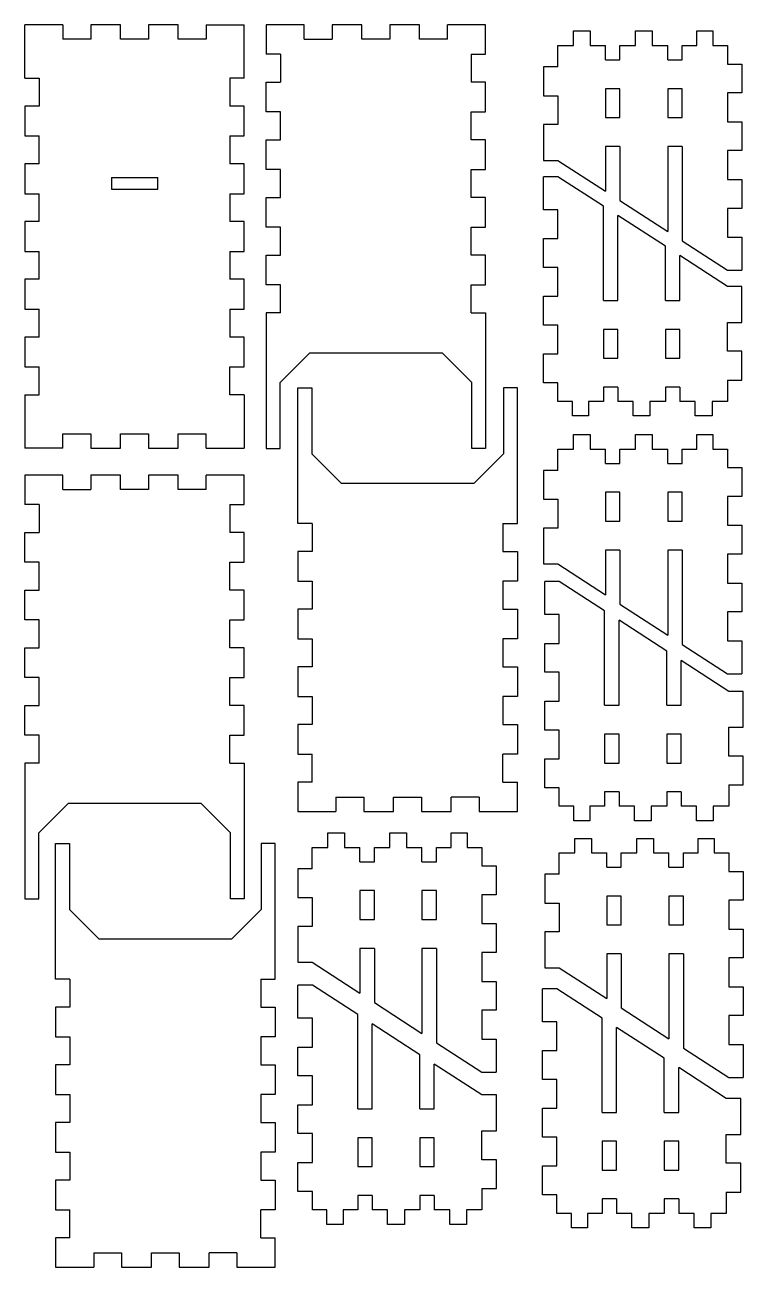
# Model space of a CAD drawing. Header units: millimetres. Extents: x -201 to 2280, y -214 to 290.
# Drawn here: x -119.13 to -112.9, y 265.59 to 276.36 of the extents above; entities that cross this region are included whole.
import ezdxf

# ---------------------------------------------------------------- set-up
doc = ezdxf.new("R2010")
doc.units = ezdxf.units.MM

msp = doc.modelspace()

# ---------------------------------------------------------------- linework, layer by layer
for p, q in [((-119.133, 275.894), (-119.133, 276.357)), ((-118.803, 276.357), (-119.133, 276.357)), ((-118.803, 276.357), (-118.803, 276.232)), ((-118.303, 276.357), (-118.561, 276.357)), ((-118.561, 276.357), (-118.561, 276.232)), ((-118.303, 276.232), (-118.303, 276.357)), ((-117.803, 276.357), (-118.061, 276.357)), ((-118.061, 276.357), (-118.061, 276.232)), ((-117.803, 276.232), (-117.803, 276.357)), ((-117.561, 276.357), (-117.561, 276.232)), ((-117.561, 276.357), (-117.23, 276.357)), ((-117.23, 275.894), (-117.23, 276.357)), ((-116.71, 276.357), (-117.04, 276.357)), ((-117.04, 276.357), (-117.04, 276.103)), ((-116.71, 276.232), (-116.71, 276.357)), ((-116.21, 276.357), (-116.468, 276.357)), ((-116.468, 276.357), (-116.468, 276.232)), ((-116.21, 276.232), (-116.21, 276.357)), ((-115.71, 276.357), (-115.968, 276.357)), ((-115.968, 276.357), (-115.968, 276.232)), ((-115.71, 276.232), (-115.71, 276.357)), ((-115.468, 276.232), (-115.468, 276.357)), ((-115.137, 276.357), (-115.468, 276.357)), ((-115.137, 276.103), (-115.137, 276.357)), ((-114.376, 276.179), (-114.376, 276.304)), ((-114.376, 276.304), (-114.23, 276.304)), ((-114.23, 276.304), (-114.23, 276.179)), ((-113.838, 276.179), (-113.838, 276.304)), ((-113.838, 276.304), (-113.692, 276.304)), ((-113.692, 276.304), (-113.692, 276.179)), ((-113.306, 276.179), (-113.306, 276.304)), ((-113.306, 276.304), (-113.167, 276.304)), ((-113.167, 276.304), (-113.167, 276.179)), ((-118.561, 276.232), (-118.803, 276.232)), ((-118.061, 276.232), (-118.303, 276.232)), ((-117.561, 276.232), (-117.803, 276.232)), ((-116.71, 276.232), (-116.468, 276.232)), ((-115.968, 276.232), (-116.21, 276.232)), ((-115.468, 276.232), (-115.71, 276.232)), ((-114.51, 275.993), (-114.51, 276.179)), ((-114.51, 276.179), (-114.376, 276.179)), ((-114.23, 276.179), (-114.097, 276.179)), ((-114.097, 276.054), (-114.097, 276.179)), ((-113.972, 276.054), (-113.972, 276.179)), ((-113.972, 276.179), (-113.838, 276.179)), ((-113.692, 276.179), (-113.558, 276.179)), ((-113.558, 276.054), (-113.558, 276.179)), ((-113.433, 276.054), (-113.433, 276.179)), ((-113.433, 276.179), (-113.306, 276.179)), ((-113.167, 276.179), (-113.04, 276.179)), ((-113.04, 276.179), (-113.04, 276.017)), ((-116.915, 276.103), (-117.04, 276.103)), ((-116.915, 276.103), (-116.915, 275.861)), ((-115.262, 276.103), (-115.262, 275.861)), ((-115.262, 276.103), (-115.137, 276.103)), ((-114.097, 276.054), (-113.972, 276.054)), ((-113.558, 276.054), (-113.433, 276.054)), ((-114.51, 275.993), (-114.635, 275.993)), ((-114.635, 275.993), (-114.635, 275.743)), ((-113.04, 276.017), (-112.915, 276.017)), ((-112.915, 276.017), (-112.915, 275.767)), ((-119.133, 275.894), (-119.008, 275.894)), ((-119.008, 275.894), (-119.008, 275.652)), ((-117.355, 275.894), (-117.355, 275.652)), ((-117.23, 275.894), (-117.355, 275.894)), ((-117.04, 275.603), (-117.04, 275.861)), ((-117.04, 275.861), (-116.915, 275.861)), ((-115.137, 275.861), (-115.262, 275.861)), ((-115.137, 275.603), (-115.137, 275.861)), ((-114.635, 275.743), (-114.51, 275.743)), ((-114.51, 275.743), (-114.51, 275.493)), ((-113.972, 275.804), (-114.097, 275.804)), ((-114.097, 275.804), (-114.097, 275.554)), ((-113.972, 275.554), (-113.972, 275.804)), ((-113.433, 275.804), (-113.558, 275.804)), ((-113.558, 275.804), (-113.558, 275.554)), ((-113.433, 275.554), (-113.433, 275.804)), ((-112.915, 275.767), (-113.04, 275.767)), ((-113.04, 275.767), (-113.04, 275.517)), ((-119.008, 275.652), (-119.133, 275.652)), ((-119.133, 275.652), (-119.133, 275.394)), ((-117.23, 275.652), (-117.355, 275.652)), ((-117.23, 275.394), (-117.23, 275.652)), ((-116.915, 275.603), (-117.04, 275.603)), ((-116.915, 275.361), (-116.915, 275.603)), ((-115.262, 275.361), (-115.262, 275.603)), ((-115.262, 275.603), (-115.137, 275.603)), ((-114.097, 275.554), (-113.972, 275.554)), ((-113.558, 275.554), (-113.433, 275.554)), ((-113.04, 275.517), (-112.915, 275.517)), ((-112.915, 275.517), (-112.915, 275.267)), ((-114.51, 275.493), (-114.635, 275.493)), ((-114.635, 275.493), (-114.635, 275.183)), ((-119.133, 275.394), (-119.008, 275.394)), ((-119.008, 275.152), (-119.008, 275.394)), ((-117.355, 275.394), (-117.23, 275.394)), ((-117.355, 275.394), (-117.355, 275.152)), ((-117.04, 275.103), (-117.04, 275.361)), ((-117.04, 275.361), (-116.915, 275.361)), ((-115.137, 275.361), (-115.262, 275.361)), ((-115.137, 275.103), (-115.137, 275.361)), ((-113.972, 275.304), (-114.097, 275.304)), ((-114.097, 275.304), (-114.097, 274.915)), ((-113.972, 275.304), (-113.972, 274.834)), ((-113.433, 275.304), (-113.558, 275.304)), ((-113.558, 275.304), (-113.558, 274.567)), ((-113.433, 275.304), (-113.433, 274.486)), ((-112.915, 275.267), (-113.04, 275.267)), ((-113.04, 275.267), (-113.04, 275.017)), ((-119.008, 275.152), (-119.133, 275.152)), ((-119.133, 275.152), (-119.133, 274.894)), ((-117.23, 275.152), (-117.355, 275.152)), ((-117.23, 274.894), (-117.23, 275.152)), ((-116.915, 275.103), (-117.04, 275.103)), ((-116.915, 274.861), (-116.915, 275.103)), ((-115.262, 274.861), (-115.262, 275.103)), ((-115.262, 275.103), (-115.137, 275.103)), ((-114.635, 275.183), (-114.51, 275.183)), ((-114.51, 275.183), (-114.097, 274.915)), ((-118.382, 275.034), (-118.382, 274.932)), ((-118.382, 275.034), (-117.981, 275.034)), ((-117.981, 274.932), (-117.981, 275.034)), ((-114.51, 275.041), (-114.635, 275.041)), ((-114.635, 274.755), (-114.635, 275.041)), ((-114.116, 274.786), (-114.51, 275.041)), ((-113.04, 275.017), (-112.915, 275.017)), ((-112.915, 275.017), (-112.915, 274.767)), ((-119.133, 274.894), (-119.008, 274.894)), ((-119.008, 274.652), (-119.008, 274.894)), ((-118.382, 274.932), (-117.981, 274.932)), ((-118.382, 274.932), (-118.382, 274.932)), ((-118.382, 274.932), (-118.382, 274.932)), ((-117.355, 274.894), (-117.23, 274.894)), ((-117.355, 274.894), (-117.355, 274.652)), ((-117.04, 274.603), (-117.04, 274.861)), ((-117.04, 274.861), (-116.915, 274.861)), ((-115.137, 274.861), (-115.262, 274.861)), ((-115.137, 274.603), (-115.137, 274.861)), ((-114.51, 274.755), (-114.635, 274.755)), ((-114.51, 274.505), (-114.51, 274.755)), ((-114.116, 273.968), (-114.116, 274.786)), ((-113.972, 274.834), (-113.558, 274.567)), ((-112.915, 274.767), (-113.04, 274.767)), ((-113.04, 274.767), (-113.04, 274.517)), ((-119.008, 274.652), (-119.133, 274.652)), ((-119.133, 274.652), (-119.133, 274.394)), ((-117.23, 274.652), (-117.355, 274.652)), ((-117.23, 274.394), (-117.23, 274.652)), ((-113.991, 273.968), (-113.991, 274.705)), ((-113.578, 274.438), (-113.991, 274.705)), ((-116.915, 274.603), (-117.04, 274.603)), ((-116.915, 274.361), (-116.915, 274.603)), ((-115.262, 274.361), (-115.262, 274.603)), ((-115.262, 274.603), (-115.137, 274.603)), ((-114.635, 274.255), (-114.635, 274.505)), ((-114.635, 274.505), (-114.51, 274.505)), ((-113.578, 273.968), (-113.578, 274.438)), ((-113.433, 274.486), (-113.04, 274.231)), ((-113.04, 274.517), (-112.915, 274.517)), ((-112.915, 274.517), (-112.915, 274.231)), ((-119.133, 274.394), (-119.008, 274.394)), ((-119.008, 274.152), (-119.008, 274.394)), ((-117.355, 274.394), (-117.23, 274.394)), ((-117.355, 274.394), (-117.355, 274.152)), ((-117.04, 274.103), (-117.04, 274.361)), ((-117.04, 274.361), (-116.915, 274.361)), ((-115.137, 274.361), (-115.262, 274.361)), ((-115.137, 274.103), (-115.137, 274.361)), ((-113.453, 273.968), (-113.453, 274.357)), ((-113.04, 274.089), (-113.453, 274.357)), ((-114.51, 274.255), (-114.635, 274.255)), ((-114.51, 274.005), (-114.51, 274.255)), ((-113.04, 274.231), (-112.915, 274.231)), ((-119.008, 274.152), (-119.133, 274.152)), ((-119.133, 274.152), (-119.133, 273.894)), ((-117.23, 274.152), (-117.355, 274.152)), ((-117.23, 273.894), (-117.23, 274.152)), ((-116.915, 274.103), (-117.04, 274.103)), ((-116.915, 273.861), (-116.915, 274.103)), ((-115.262, 273.861), (-115.262, 274.103)), ((-115.262, 274.103), (-115.137, 274.103)), ((-114.635, 273.755), (-114.635, 274.005)), ((-114.635, 274.005), (-114.51, 274.005)), ((-112.915, 274.089), (-113.04, 274.089)), ((-112.915, 273.779), (-112.915, 274.089)), ((-119.133, 273.894), (-119.008, 273.894)), ((-119.008, 273.652), (-119.008, 273.894)), ((-117.355, 273.894), (-117.23, 273.894)), ((-117.355, 273.894), (-117.355, 273.652)), ((-114.116, 273.968), (-113.991, 273.968)), ((-113.578, 273.968), (-113.453, 273.968)), ((-116.915, 273.861), (-117.04, 273.861)), ((-117.04, 273.861), (-117.04, 272.685)), ((-115.262, 273.861), (-115.137, 273.861)), ((-115.137, 273.861), (-115.137, 272.685)), ((-114.51, 273.755), (-114.635, 273.755)), ((-114.51, 273.505), (-114.51, 273.755)), ((-113.991, 273.718), (-114.116, 273.718)), ((-114.116, 273.718), (-114.116, 273.468)), ((-113.991, 273.468), (-113.991, 273.718)), ((-113.453, 273.718), (-113.578, 273.718)), ((-113.578, 273.718), (-113.578, 273.468)), ((-113.453, 273.468), (-113.453, 273.718)), ((-113.04, 273.529), (-113.04, 273.779)), ((-113.04, 273.779), (-112.915, 273.779)), ((-119.008, 273.652), (-119.133, 273.652)), ((-119.133, 273.652), (-119.133, 273.394)), ((-117.23, 273.652), (-117.355, 273.652)), ((-117.23, 273.394), (-117.23, 273.652)), ((-116.662, 273.516), (-116.919, 273.258)), ((-116.662, 273.516), (-115.515, 273.516)), ((-115.258, 273.258), (-115.515, 273.516)), ((-114.635, 273.255), (-114.635, 273.505)), ((-114.635, 273.505), (-114.51, 273.505)), ((-114.116, 273.468), (-113.991, 273.468)), ((-113.578, 273.468), (-113.453, 273.468)), ((-112.915, 273.529), (-113.04, 273.529)), ((-112.915, 273.279), (-112.915, 273.529)), ((-119.133, 273.394), (-119.008, 273.394)), ((-119.008, 273.152), (-119.008, 273.394)), ((-117.355, 273.394), (-117.23, 273.394)), ((-117.355, 273.152), (-117.355, 273.394)), ((-116.919, 272.685), (-116.919, 273.258)), ((-115.258, 272.685), (-115.258, 273.258)), ((-114.51, 273.255), (-114.635, 273.255)), ((-114.51, 273.093), (-114.51, 273.255)), ((-113.04, 273.279), (-112.915, 273.279)), ((-113.04, 273.279), (-113.04, 273.093)), ((-119.133, 273.152), (-119.008, 273.152)), ((-119.133, 273.152), (-119.133, 272.689)), ((-117.23, 273.152), (-117.355, 273.152)), ((-117.23, 273.152), (-117.23, 272.689)), ((-116.766, 272.036), (-116.766, 273.212)), ((-116.766, 273.212), (-116.645, 273.212)), ((-116.645, 273.212), (-116.645, 272.639)), ((-114.983, 273.212), (-114.983, 272.639)), ((-114.862, 273.212), (-114.983, 273.212)), ((-114.862, 272.036), (-114.862, 273.212)), ((-113.991, 273.218), (-114.116, 273.218)), ((-114.116, 273.218), (-114.116, 273.093)), ((-113.991, 273.218), (-113.991, 273.093)), ((-113.453, 273.218), (-113.578, 273.218)), ((-113.578, 273.218), (-113.578, 273.093)), ((-113.453, 273.218), (-113.453, 273.093)), ((-114.383, 273.093), (-114.51, 273.093)), ((-114.383, 272.968), (-114.383, 273.093)), ((-114.116, 273.093), (-114.244, 273.093)), ((-114.244, 273.093), (-114.244, 272.968)), ((-113.858, 273.093), (-113.991, 273.093)), ((-113.858, 272.968), (-113.858, 273.093)), ((-113.578, 273.093), (-113.712, 273.093)), ((-113.712, 273.093), (-113.712, 272.968)), ((-113.319, 273.093), (-113.453, 273.093)), ((-113.319, 272.968), (-113.319, 273.093)), ((-113.173, 273.093), (-113.173, 272.968)), ((-113.04, 273.093), (-113.173, 273.093)), ((-114.244, 272.968), (-114.383, 272.968)), ((-113.712, 272.968), (-113.858, 272.968)), ((-113.173, 272.968), (-113.319, 272.968)), ((-118.803, 272.689), (-118.803, 272.814)), ((-118.803, 272.814), (-118.561, 272.814)), ((-118.561, 272.814), (-118.561, 272.689)), ((-118.303, 272.689), (-118.303, 272.814)), ((-118.303, 272.814), (-118.061, 272.814)), ((-118.061, 272.814), (-118.061, 272.689)), ((-117.803, 272.689), (-117.803, 272.814)), ((-117.803, 272.814), (-117.561, 272.814)), ((-117.561, 272.689), (-117.561, 272.814)), ((-114.376, 272.681), (-114.376, 272.806)), ((-114.376, 272.806), (-114.23, 272.806)), ((-114.23, 272.806), (-114.23, 272.681)), ((-113.838, 272.681), (-113.838, 272.806)), ((-113.838, 272.806), (-113.692, 272.806)), ((-113.692, 272.806), (-113.692, 272.681)), ((-113.306, 272.681), (-113.306, 272.806)), ((-113.306, 272.806), (-113.167, 272.806)), ((-113.167, 272.806), (-113.167, 272.681)), ((-118.803, 272.689), (-119.133, 272.689)), ((-118.561, 272.689), (-118.303, 272.689)), ((-118.061, 272.689), (-117.803, 272.689)), ((-117.561, 272.689), (-117.23, 272.689)), ((-117.04, 272.685), (-116.919, 272.685)), ((-116.645, 272.639), (-116.387, 272.381)), ((-115.137, 272.685), (-115.258, 272.685)), ((-115.24, 272.381), (-114.983, 272.639)), ((-114.51, 272.496), (-114.51, 272.681)), ((-114.51, 272.681), (-114.376, 272.681)), ((-114.23, 272.681), (-114.097, 272.681)), ((-114.097, 272.556), (-114.097, 272.681)), ((-113.972, 272.556), (-113.972, 272.681)), ((-113.972, 272.681), (-113.838, 272.681)), ((-113.692, 272.681), (-113.558, 272.681)), ((-113.558, 272.556), (-113.558, 272.681)), ((-113.433, 272.556), (-113.433, 272.681)), ((-113.433, 272.681), (-113.306, 272.681)), ((-113.167, 272.681), (-113.04, 272.681)), ((-113.04, 272.681), (-113.04, 272.52)), ((-114.51, 272.496), (-114.635, 272.496)), ((-114.635, 272.496), (-114.635, 272.246)), ((-114.097, 272.556), (-113.972, 272.556)), ((-113.558, 272.556), (-113.433, 272.556)), ((-113.04, 272.52), (-112.915, 272.52)), ((-112.915, 272.52), (-112.915, 272.27)), ((-118.803, 272.454), (-119.133, 272.454)), ((-119.133, 272.454), (-119.133, 272.2)), ((-118.803, 272.329), (-118.803, 272.454)), ((-118.303, 272.454), (-118.561, 272.454)), ((-118.561, 272.454), (-118.561, 272.329)), ((-118.303, 272.329), (-118.303, 272.454)), ((-117.803, 272.454), (-118.061, 272.454)), ((-118.061, 272.454), (-118.061, 272.329)), ((-117.803, 272.329), (-117.803, 272.454)), ((-117.561, 272.329), (-117.561, 272.454)), ((-117.23, 272.454), (-117.561, 272.454)), ((-117.23, 272.2), (-117.23, 272.454)), ((-118.803, 272.329), (-118.561, 272.329)), ((-118.061, 272.329), (-118.303, 272.329)), ((-117.561, 272.329), (-117.803, 272.329)), ((-115.24, 272.381), (-116.387, 272.381)), ((-113.972, 272.306), (-114.097, 272.306)), ((-114.097, 272.306), (-114.097, 272.056)), ((-113.972, 272.056), (-113.972, 272.306)), ((-113.433, 272.306), (-113.558, 272.306)), ((-113.558, 272.306), (-113.558, 272.056)), ((-113.433, 272.056), (-113.433, 272.306)), ((-119.008, 272.2), (-119.133, 272.2)), ((-119.008, 272.2), (-119.008, 271.958)), ((-117.355, 272.2), (-117.355, 271.958)), ((-117.355, 272.2), (-117.23, 272.2)), ((-114.635, 272.246), (-114.51, 272.246)), ((-114.51, 272.246), (-114.51, 271.996)), ((-112.915, 272.27), (-113.04, 272.27)), ((-113.04, 272.27), (-113.04, 272.02)), ((-119.133, 271.7), (-119.133, 271.958)), ((-119.133, 271.958), (-119.008, 271.958)), ((-117.23, 271.958), (-117.355, 271.958)), ((-117.23, 271.7), (-117.23, 271.958)), ((-116.641, 272.036), (-116.766, 272.036)), ((-116.641, 272.036), (-116.641, 271.794)), ((-114.987, 272.036), (-114.987, 271.794)), ((-114.987, 272.036), (-114.862, 272.036)), ((-114.51, 271.996), (-114.635, 271.996)), ((-114.635, 271.996), (-114.635, 271.685)), ((-114.097, 272.056), (-113.972, 272.056)), ((-113.558, 272.056), (-113.433, 272.056)), ((-113.04, 272.02), (-112.915, 272.02)), ((-112.915, 272.02), (-112.915, 271.77)), ((-116.641, 271.794), (-116.766, 271.794)), ((-116.766, 271.794), (-116.766, 271.536)), ((-114.987, 271.794), (-114.862, 271.794)), ((-114.862, 271.794), (-114.862, 271.536)), ((-113.972, 271.806), (-114.097, 271.806)), ((-114.097, 271.806), (-114.097, 271.417)), ((-113.972, 271.806), (-113.972, 271.337)), ((-113.433, 271.806), (-113.558, 271.806)), ((-113.558, 271.806), (-113.558, 271.069)), ((-113.433, 271.806), (-113.433, 270.988)), ((-112.915, 271.77), (-113.04, 271.77)), ((-113.04, 271.77), (-113.04, 271.52)), ((-119.008, 271.7), (-119.133, 271.7)), ((-119.008, 271.458), (-119.008, 271.7)), ((-117.355, 271.458), (-117.355, 271.7)), ((-117.355, 271.7), (-117.23, 271.7)), ((-114.635, 271.685), (-114.51, 271.685)), ((-114.51, 271.685), (-114.097, 271.417)), ((-116.766, 271.536), (-116.641, 271.536)), ((-116.641, 271.536), (-116.641, 271.294)), ((-114.987, 271.536), (-114.987, 271.294)), ((-114.862, 271.536), (-114.987, 271.536)), ((-114.499, 271.532), (-114.624, 271.532)), ((-114.624, 271.246), (-114.624, 271.532)), ((-114.105, 271.278), (-114.499, 271.532)), ((-119.133, 271.2), (-119.133, 271.458)), ((-119.133, 271.458), (-119.008, 271.458)), ((-117.23, 271.458), (-117.355, 271.458)), ((-117.23, 271.2), (-117.23, 271.458)), ((-113.04, 271.52), (-112.915, 271.52)), ((-112.915, 271.52), (-112.915, 271.27)), ((-113.972, 271.337), (-113.558, 271.069)), ((-116.641, 271.294), (-116.766, 271.294)), ((-116.766, 271.294), (-116.766, 271.036)), ((-114.987, 271.294), (-114.862, 271.294)), ((-114.862, 271.294), (-114.862, 271.036)), ((-114.499, 271.246), (-114.624, 271.246)), ((-114.499, 270.996), (-114.499, 271.246)), ((-114.105, 270.46), (-114.105, 271.278)), ((-112.915, 271.27), (-113.04, 271.27)), ((-113.04, 271.27), (-113.04, 271.02)), ((-119.008, 271.2), (-119.133, 271.2)), ((-119.008, 270.958), (-119.008, 271.2)), ((-117.355, 270.958), (-117.355, 271.2)), ((-117.355, 271.2), (-117.23, 271.2)), ((-113.98, 270.46), (-113.98, 271.197)), ((-113.567, 270.929), (-113.98, 271.197)), ((-116.766, 271.036), (-116.641, 271.036)), ((-116.641, 271.036), (-116.641, 270.794)), ((-114.987, 271.036), (-114.987, 270.794)), ((-114.862, 271.036), (-114.987, 271.036)), ((-114.624, 270.746), (-114.624, 270.996)), ((-114.624, 270.996), (-114.499, 270.996)), ((-113.433, 270.988), (-113.04, 270.733)), ((-113.04, 271.02), (-112.915, 271.02)), ((-112.915, 271.02), (-112.915, 270.733)), ((-119.133, 270.7), (-119.133, 270.958)), ((-119.133, 270.958), (-119.008, 270.958)), ((-117.23, 270.958), (-117.355, 270.958)), ((-117.23, 270.7), (-117.23, 270.958)), ((-113.567, 270.46), (-113.567, 270.929)), ((-116.641, 270.794), (-116.766, 270.794)), ((-116.766, 270.794), (-116.766, 270.536)), ((-114.987, 270.794), (-114.862, 270.794)), ((-114.862, 270.794), (-114.862, 270.536)), ((-113.442, 270.46), (-113.442, 270.848)), ((-113.029, 270.581), (-113.442, 270.848)), ((-119.008, 270.7), (-119.133, 270.7)), ((-119.008, 270.458), (-119.008, 270.7)), ((-117.355, 270.458), (-117.355, 270.7)), ((-117.355, 270.7), (-117.23, 270.7)), ((-114.499, 270.746), (-114.624, 270.746)), ((-114.499, 270.496), (-114.499, 270.746)), ((-113.04, 270.733), (-112.915, 270.733)), ((-112.904, 270.581), (-113.029, 270.581)), ((-112.904, 270.27), (-112.904, 270.581)), ((-119.133, 270.2), (-119.133, 270.458)), ((-119.133, 270.458), (-119.008, 270.458)), ((-117.23, 270.458), (-117.355, 270.458)), ((-117.23, 270.2), (-117.23, 270.458)), ((-116.766, 270.536), (-116.641, 270.536)), ((-116.641, 270.536), (-116.641, 270.294)), ((-114.987, 270.536), (-114.987, 270.294)), ((-114.862, 270.536), (-114.987, 270.536)), ((-114.624, 270.246), (-114.624, 270.496)), ((-114.624, 270.496), (-114.499, 270.496)), ((-114.105, 270.46), (-113.98, 270.46)), ((-113.567, 270.46), (-113.442, 270.46)), ((-116.641, 270.294), (-116.766, 270.294)), ((-116.766, 270.294), (-116.766, 270.036)), ((-114.987, 270.294), (-114.862, 270.294)), ((-114.862, 270.294), (-114.862, 270.036)), ((-114.499, 270.246), (-114.624, 270.246)), ((-114.499, 269.996), (-114.499, 270.246)), ((-113.029, 270.02), (-113.029, 270.27)), ((-113.029, 270.27), (-112.904, 270.27)), ((-119.008, 270.2), (-119.133, 270.2)), ((-119.008, 269.958), (-119.008, 270.2)), ((-117.355, 269.958), (-117.355, 270.2)), ((-117.355, 270.2), (-117.23, 270.2)), ((-113.98, 270.21), (-114.105, 270.21)), ((-114.105, 270.21), (-114.105, 269.96)), ((-113.98, 269.96), (-113.98, 270.21)), ((-113.442, 270.21), (-113.567, 270.21)), ((-113.567, 270.21), (-113.567, 269.96)), ((-113.442, 269.96), (-113.442, 270.21)), ((-116.766, 270.036), (-116.641, 270.036)), ((-116.641, 269.794), (-116.641, 270.036)), ((-114.987, 269.794), (-114.987, 270.036)), ((-114.862, 270.036), (-114.987, 270.036)), ((-112.904, 270.02), (-113.029, 270.02)), ((-112.904, 269.77), (-112.904, 270.02)), ((-119.008, 269.958), (-119.133, 269.958)), ((-119.133, 269.958), (-119.133, 268.782)), ((-117.355, 269.958), (-117.23, 269.958)), ((-117.23, 269.958), (-117.23, 268.782)), ((-114.624, 269.746), (-114.624, 269.996)), ((-114.624, 269.996), (-114.499, 269.996)), ((-114.105, 269.96), (-113.98, 269.96)), ((-113.567, 269.96), (-113.442, 269.96)), ((-116.641, 269.794), (-116.766, 269.794)), ((-116.766, 269.794), (-116.766, 269.54)), ((-114.987, 269.794), (-114.862, 269.794)), ((-114.862, 269.54), (-114.862, 269.794)), ((-114.499, 269.746), (-114.624, 269.746)), ((-114.499, 269.585), (-114.499, 269.746)), ((-113.98, 269.71), (-114.105, 269.71)), ((-114.105, 269.71), (-114.105, 269.585)), ((-113.98, 269.71), (-113.98, 269.585)), ((-113.442, 269.71), (-113.567, 269.71)), ((-113.567, 269.71), (-113.567, 269.585)), ((-113.442, 269.71), (-113.442, 269.585)), ((-113.029, 269.77), (-112.904, 269.77)), ((-113.029, 269.77), (-113.029, 269.585)), ((-118.755, 269.612), (-119.012, 269.355)), ((-118.755, 269.612), (-117.608, 269.612)), ((-117.351, 269.355), (-117.608, 269.612)), ((-116.435, 269.665), (-116.193, 269.665)), ((-116.435, 269.665), (-116.435, 269.54)), ((-116.193, 269.665), (-116.193, 269.54)), ((-115.935, 269.665), (-115.693, 269.665)), ((-115.935, 269.54), (-115.935, 269.665)), ((-115.693, 269.665), (-115.693, 269.54)), ((-115.193, 269.665), (-115.435, 269.665)), ((-115.435, 269.54), (-115.435, 269.665)), ((-115.193, 269.665), (-115.193, 269.54)), ((-116.766, 269.54), (-116.435, 269.54)), ((-116.193, 269.54), (-115.935, 269.54)), ((-115.693, 269.54), (-115.435, 269.54)), ((-115.193, 269.54), (-114.862, 269.54)), ((-114.372, 269.585), (-114.499, 269.585)), ((-114.372, 269.46), (-114.372, 269.585)), ((-114.105, 269.585), (-114.233, 269.585)), ((-114.233, 269.585), (-114.233, 269.46)), ((-113.847, 269.585), (-113.98, 269.585)), ((-113.847, 269.46), (-113.847, 269.585)), ((-113.567, 269.585), (-113.701, 269.585)), ((-113.701, 269.585), (-113.701, 269.46)), ((-113.308, 269.585), (-113.442, 269.585)), ((-113.308, 269.46), (-113.308, 269.585)), ((-113.163, 269.585), (-113.163, 269.46)), ((-113.029, 269.585), (-113.163, 269.585)), ((-114.233, 269.46), (-114.372, 269.46)), ((-113.701, 269.46), (-113.847, 269.46)), ((-113.163, 269.46), (-113.308, 269.46)), ((-119.012, 268.782), (-119.012, 269.355)), ((-118.867, 268.087), (-118.867, 269.263)), ((-118.867, 269.263), (-118.746, 269.263)), ((-118.746, 269.263), (-118.746, 268.69)), ((-117.351, 268.782), (-117.351, 269.355)), ((-117.084, 269.263), (-117.084, 268.69)), ((-116.963, 269.263), (-117.084, 269.263)), ((-116.963, 268.087), (-116.963, 269.263)), ((-116.507, 269.229), (-116.507, 269.354)), ((-116.507, 269.354), (-116.361, 269.354)), ((-116.361, 269.354), (-116.361, 269.229)), ((-115.968, 269.229), (-115.968, 269.354)), ((-115.968, 269.354), (-115.823, 269.354)), ((-115.823, 269.354), (-115.823, 269.229)), ((-115.437, 269.229), (-115.437, 269.354)), ((-115.437, 269.354), (-115.297, 269.354)), ((-115.297, 269.354), (-115.297, 269.229)), ((-114.365, 269.182), (-114.365, 269.307)), ((-114.365, 269.307), (-114.22, 269.307)), ((-114.22, 269.307), (-114.22, 269.182)), ((-113.827, 269.182), (-113.827, 269.307)), ((-113.827, 269.307), (-113.681, 269.307)), ((-113.681, 269.307), (-113.681, 269.182)), ((-113.295, 269.182), (-113.295, 269.307)), ((-113.295, 269.307), (-113.156, 269.307)), ((-113.156, 269.307), (-113.156, 269.182)), ((-116.641, 269.044), (-116.641, 269.229)), ((-116.641, 269.229), (-116.507, 269.229)), ((-116.361, 269.229), (-116.227, 269.229)), ((-116.227, 269.104), (-116.227, 269.229)), ((-116.102, 269.104), (-116.102, 269.229)), ((-116.102, 269.229), (-115.968, 269.229)), ((-115.823, 269.229), (-115.689, 269.229)), ((-115.689, 269.104), (-115.689, 269.229)), ((-115.564, 269.104), (-115.564, 269.229)), ((-115.564, 269.229), (-115.437, 269.229)), ((-115.297, 269.229), (-115.17, 269.229)), ((-115.17, 269.229), (-115.17, 269.068)), ((-114.499, 268.996), (-114.499, 269.182)), ((-114.499, 269.182), (-114.365, 269.182)), ((-114.22, 269.182), (-114.086, 269.182)), ((-114.086, 269.057), (-114.086, 269.182)), ((-113.961, 269.057), (-113.961, 269.182)), ((-113.961, 269.182), (-113.827, 269.182)), ((-113.681, 269.182), (-113.547, 269.182)), ((-113.547, 269.057), (-113.547, 269.182)), ((-113.422, 269.057), (-113.422, 269.182)), ((-113.422, 269.182), (-113.295, 269.182)), ((-113.156, 269.182), (-113.029, 269.182)), ((-113.029, 269.182), (-113.029, 269.021)), ((-116.227, 269.104), (-116.102, 269.104)), ((-115.689, 269.104), (-115.564, 269.104)), ((-115.17, 269.068), (-115.045, 269.068)), ((-115.045, 269.068), (-115.045, 268.818)), ((-114.086, 269.057), (-113.961, 269.057)), ((-113.547, 269.057), (-113.422, 269.057)), ((-116.641, 269.044), (-116.766, 269.044)), ((-116.766, 269.044), (-116.766, 268.794)), ((-114.499, 268.996), (-114.624, 268.996)), ((-114.624, 268.996), (-114.624, 268.746)), ((-113.029, 269.021), (-112.904, 269.021)), ((-112.904, 269.021), (-112.904, 268.771)), ((-116.102, 268.854), (-116.227, 268.854)), ((-116.227, 268.854), (-116.227, 268.604)), ((-116.102, 268.604), (-116.102, 268.854)), ((-115.564, 268.854), (-115.689, 268.854)), ((-115.689, 268.854), (-115.689, 268.604)), ((-115.564, 268.604), (-115.564, 268.854)), ((-119.133, 268.782), (-119.012, 268.782)), ((-117.23, 268.782), (-117.351, 268.782)), ((-116.766, 268.794), (-116.641, 268.794)), ((-116.641, 268.794), (-116.641, 268.544)), ((-115.045, 268.818), (-115.17, 268.818)), ((-115.17, 268.818), (-115.17, 268.568)), ((-114.624, 268.746), (-114.499, 268.746)), ((-114.499, 268.746), (-114.499, 268.496)), ((-113.961, 268.807), (-114.086, 268.807)), ((-114.086, 268.807), (-114.086, 268.557)), ((-113.961, 268.557), (-113.961, 268.807)), ((-113.422, 268.807), (-113.547, 268.807)), ((-113.547, 268.807), (-113.547, 268.557)), ((-113.422, 268.557), (-113.422, 268.807)), ((-112.904, 268.771), (-113.029, 268.771)), ((-113.029, 268.771), (-113.029, 268.521)), ((-118.746, 268.69), (-118.488, 268.433)), ((-117.341, 268.433), (-117.084, 268.69)), ((-116.641, 268.544), (-116.766, 268.544)), ((-116.766, 268.544), (-116.766, 268.233)), ((-116.227, 268.604), (-116.102, 268.604)), ((-115.689, 268.604), (-115.564, 268.604)), ((-115.17, 268.568), (-115.045, 268.568)), ((-115.045, 268.568), (-115.045, 268.318)), ((-114.086, 268.557), (-113.961, 268.557)), ((-113.547, 268.557), (-113.422, 268.557)), ((-113.029, 268.521), (-112.904, 268.521)), ((-112.904, 268.521), (-112.904, 268.271)), ((-117.341, 268.433), (-118.488, 268.433)), ((-114.499, 268.496), (-114.624, 268.496)), ((-114.624, 268.496), (-114.624, 268.186)), ((-116.102, 268.354), (-116.227, 268.354)), ((-116.227, 268.354), (-116.227, 267.965)), ((-116.102, 268.354), (-116.102, 267.885)), ((-115.564, 268.354), (-115.689, 268.354)), ((-115.689, 268.354), (-115.689, 267.617)), ((-115.564, 268.354), (-115.564, 267.536)), ((-115.045, 268.318), (-115.17, 268.318)), ((-115.17, 268.318), (-115.17, 268.068)), ((-113.961, 268.307), (-114.086, 268.307)), ((-114.086, 268.307), (-114.086, 267.918)), ((-113.961, 268.307), (-113.961, 267.837)), ((-113.422, 268.307), (-113.547, 268.307)), ((-113.547, 268.307), (-113.547, 267.57)), ((-113.422, 268.307), (-113.422, 267.489)), ((-116.766, 268.233), (-116.641, 268.233)), ((-116.641, 268.233), (-116.227, 267.965)), ((-112.904, 268.271), (-113.029, 268.271)), ((-113.029, 268.271), (-113.029, 268.021)), ((-118.742, 268.087), (-118.867, 268.087)), ((-118.742, 268.087), (-118.742, 267.845)), ((-117.088, 268.087), (-117.088, 267.845)), ((-117.088, 268.087), (-116.963, 268.087)), ((-114.624, 268.186), (-114.499, 268.186)), ((-114.499, 268.186), (-114.086, 267.918)), ((-116.64, 268.035), (-116.765, 268.035)), ((-116.765, 267.748), (-116.765, 268.035)), ((-116.246, 267.78), (-116.64, 268.035)), ((-115.17, 268.068), (-115.045, 268.068)), ((-115.045, 268.068), (-115.045, 267.818)), ((-114.52, 268.004), (-114.645, 268.004)), ((-114.645, 267.718), (-114.645, 268.004)), ((-114.126, 267.75), (-114.52, 268.004)), ((-113.029, 268.021), (-112.904, 268.021)), ((-112.904, 268.021), (-112.904, 267.771)), ((-116.102, 267.885), (-115.689, 267.617)), ((-118.742, 267.845), (-118.867, 267.845)), ((-118.867, 267.845), (-118.867, 267.587)), ((-117.088, 267.845), (-116.963, 267.845)), ((-116.963, 267.845), (-116.963, 267.587)), ((-116.246, 266.962), (-116.246, 267.78)), ((-115.045, 267.818), (-115.17, 267.818)), ((-115.17, 267.818), (-115.17, 267.568)), ((-113.961, 267.837), (-113.547, 267.57)), ((-112.904, 267.771), (-113.029, 267.771)), ((-113.029, 267.771), (-113.029, 267.521)), ((-116.64, 267.748), (-116.765, 267.748)), ((-116.64, 267.498), (-116.64, 267.748)), ((-116.121, 266.962), (-116.121, 267.699)), ((-115.708, 267.431), (-116.121, 267.699)), ((-114.52, 267.718), (-114.645, 267.718)), ((-114.52, 267.468), (-114.52, 267.718)), ((-114.126, 266.932), (-114.126, 267.75)), ((-114.001, 266.932), (-114.001, 267.669)), ((-113.588, 267.401), (-114.001, 267.669)), ((-118.867, 267.587), (-118.742, 267.587)), ((-118.742, 267.587), (-118.742, 267.345)), ((-117.088, 267.587), (-117.088, 267.345)), ((-116.963, 267.587), (-117.088, 267.587)), ((-115.17, 267.568), (-115.045, 267.568)), ((-115.045, 267.568), (-115.045, 267.281)), ((-116.765, 267.248), (-116.765, 267.498)), ((-116.765, 267.498), (-116.64, 267.498)), ((-115.564, 267.536), (-115.17, 267.281)), ((-114.645, 267.218), (-114.645, 267.468)), ((-114.645, 267.468), (-114.52, 267.468)), ((-113.422, 267.489), (-113.029, 267.234)), ((-113.029, 267.521), (-112.904, 267.521)), ((-112.904, 267.521), (-112.904, 267.234)), ((-118.742, 267.345), (-118.867, 267.345)), ((-118.867, 267.345), (-118.867, 267.087)), ((-117.088, 267.345), (-116.963, 267.345)), ((-116.963, 267.345), (-116.963, 267.087)), ((-115.708, 266.962), (-115.708, 267.431)), ((-115.583, 266.962), (-115.583, 267.35)), ((-115.169, 267.083), (-115.583, 267.35)), ((-113.588, 266.932), (-113.588, 267.401)), ((-116.64, 267.248), (-116.765, 267.248)), ((-116.64, 266.998), (-116.64, 267.248)), ((-115.17, 267.281), (-115.045, 267.281)), ((-114.52, 267.218), (-114.645, 267.218)), ((-114.52, 266.968), (-114.52, 267.218)), ((-113.463, 266.932), (-113.463, 267.32)), ((-113.05, 267.053), (-113.463, 267.32)), ((-113.029, 267.234), (-112.904, 267.234)), ((-118.867, 267.087), (-118.742, 267.087)), ((-118.742, 267.087), (-118.742, 266.845)), ((-117.088, 267.087), (-117.088, 266.845)), ((-116.963, 267.087), (-117.088, 267.087)), ((-115.044, 267.083), (-115.169, 267.083)), ((-115.044, 266.772), (-115.044, 267.083)), ((-112.925, 267.053), (-113.05, 267.053)), ((-112.925, 266.742), (-112.925, 267.053)), ((-116.765, 266.748), (-116.765, 266.998)), ((-116.765, 266.998), (-116.64, 266.998)), ((-116.246, 266.962), (-116.121, 266.962)), ((-115.708, 266.962), (-115.583, 266.962)), ((-114.645, 266.718), (-114.645, 266.968)), ((-114.645, 266.968), (-114.52, 266.968)), ((-114.126, 266.932), (-114.001, 266.932)), ((-113.588, 266.932), (-113.463, 266.932)), ((-118.742, 266.845), (-118.867, 266.845)), ((-118.867, 266.845), (-118.867, 266.587)), ((-117.088, 266.845), (-116.963, 266.845)), ((-116.963, 266.845), (-116.963, 266.587)), ((-116.64, 266.748), (-116.765, 266.748)), ((-116.64, 266.498), (-116.64, 266.748)), ((-116.121, 266.712), (-116.246, 266.712)), ((-116.246, 266.712), (-116.246, 266.462)), ((-116.121, 266.462), (-116.121, 266.712)), ((-115.583, 266.712), (-115.708, 266.712)), ((-115.708, 266.712), (-115.708, 266.462)), ((-115.583, 266.462), (-115.583, 266.712)), ((-115.169, 266.522), (-115.169, 266.772)), ((-115.169, 266.772), (-115.044, 266.772)), ((-114.52, 266.718), (-114.645, 266.718)), ((-114.52, 266.468), (-114.52, 266.718)), ((-114.001, 266.682), (-114.126, 266.682)), ((-114.126, 266.682), (-114.126, 266.432)), ((-114.001, 266.432), (-114.001, 266.682)), ((-113.463, 266.682), (-113.588, 266.682)), ((-113.588, 266.682), (-113.588, 266.432)), ((-113.463, 266.432), (-113.463, 266.682)), ((-113.05, 266.492), (-113.05, 266.742)), ((-113.05, 266.742), (-112.925, 266.742)), ((-118.867, 266.587), (-118.742, 266.587)), ((-118.742, 266.587), (-118.742, 266.345)), ((-117.088, 266.587), (-117.088, 266.345)), ((-116.963, 266.587), (-117.088, 266.587)), ((-116.765, 266.248), (-116.765, 266.498)), ((-116.765, 266.498), (-116.64, 266.498)), ((-115.044, 266.522), (-115.169, 266.522)), ((-115.044, 266.272), (-115.044, 266.522)), ((-114.645, 266.218), (-114.645, 266.468)), ((-114.645, 266.468), (-114.52, 266.468)), ((-112.925, 266.492), (-113.05, 266.492)), ((-112.925, 266.242), (-112.925, 266.492)), ((-116.246, 266.462), (-116.121, 266.462)), ((-115.708, 266.462), (-115.583, 266.462)), ((-114.126, 266.432), (-114.001, 266.432)), ((-113.588, 266.432), (-113.463, 266.432)), ((-118.742, 266.345), (-118.867, 266.345)), ((-118.867, 266.345), (-118.867, 266.087)), ((-117.088, 266.345), (-116.963, 266.345)), ((-116.963, 266.345), (-116.963, 266.087)), ((-115.169, 266.272), (-115.044, 266.272)), ((-115.169, 266.272), (-115.169, 266.087)), ((-116.64, 266.248), (-116.765, 266.248)), ((-116.64, 266.087), (-116.64, 266.248)), ((-116.121, 266.212), (-116.246, 266.212)), ((-116.246, 266.212), (-116.246, 266.087)), ((-116.121, 266.212), (-116.121, 266.087)), ((-115.583, 266.212), (-115.708, 266.212)), ((-115.708, 266.212), (-115.708, 266.087)), ((-115.583, 266.212), (-115.583, 266.087)), ((-114.52, 266.218), (-114.645, 266.218)), ((-114.52, 266.057), (-114.52, 266.218)), ((-114.001, 266.182), (-114.126, 266.182)), ((-114.126, 266.182), (-114.126, 266.057)), ((-114.001, 266.182), (-114.001, 266.057)), ((-113.463, 266.182), (-113.588, 266.182)), ((-113.588, 266.182), (-113.588, 266.057)), ((-113.463, 266.182), (-113.463, 266.057)), ((-113.05, 266.242), (-112.925, 266.242)), ((-113.05, 266.242), (-113.05, 266.057)), ((-118.867, 266.087), (-118.742, 266.087)), ((-118.742, 265.845), (-118.742, 266.087)), ((-117.088, 265.845), (-117.088, 266.087)), ((-116.963, 266.087), (-117.088, 266.087)), ((-116.513, 266.087), (-116.64, 266.087)), ((-116.513, 265.962), (-116.513, 266.087)), ((-116.246, 266.087), (-116.373, 266.087)), ((-116.373, 266.087), (-116.373, 265.962)), ((-115.987, 266.087), (-116.121, 266.087)), ((-115.987, 265.962), (-115.987, 266.087)), ((-115.708, 266.087), (-115.842, 266.087)), ((-115.842, 266.087), (-115.842, 265.962)), ((-115.449, 266.087), (-115.583, 266.087)), ((-115.449, 265.962), (-115.449, 266.087)), ((-115.303, 266.087), (-115.303, 265.962)), ((-115.169, 266.087), (-115.303, 266.087)), ((-114.393, 266.057), (-114.52, 266.057)), ((-114.393, 265.932), (-114.393, 266.057)), ((-114.126, 266.057), (-114.254, 266.057)), ((-114.254, 266.057), (-114.254, 265.932)), ((-113.868, 266.057), (-114.001, 266.057)), ((-113.868, 265.932), (-113.868, 266.057)), ((-113.588, 266.057), (-113.722, 266.057)), ((-113.722, 266.057), (-113.722, 265.932)), ((-113.329, 266.057), (-113.463, 266.057)), ((-113.329, 265.932), (-113.329, 266.057)), ((-113.183, 266.057), (-113.183, 265.932)), ((-113.05, 266.057), (-113.183, 266.057)), ((-116.373, 265.962), (-116.513, 265.962)), ((-115.842, 265.962), (-115.987, 265.962)), ((-115.303, 265.962), (-115.449, 265.962)), ((-114.254, 265.932), (-114.393, 265.932)), ((-113.722, 265.932), (-113.868, 265.932)), ((-113.183, 265.932), (-113.329, 265.932)), ((-118.742, 265.845), (-118.867, 265.845)), ((-118.867, 265.845), (-118.867, 265.591)), ((-117.088, 265.845), (-116.963, 265.845)), ((-116.963, 265.591), (-116.963, 265.845)), ((-118.536, 265.716), (-118.294, 265.716)), ((-118.536, 265.716), (-118.536, 265.591)), ((-118.294, 265.716), (-118.294, 265.591)), ((-118.036, 265.716), (-117.794, 265.716)), ((-118.036, 265.591), (-118.036, 265.716)), ((-117.794, 265.716), (-117.794, 265.591)), ((-117.294, 265.716), (-117.536, 265.716)), ((-117.536, 265.591), (-117.536, 265.716)), ((-117.294, 265.716), (-117.294, 265.591)), ((-118.867, 265.591), (-118.536, 265.591)), ((-118.294, 265.591), (-118.036, 265.591)), ((-117.794, 265.591), (-117.536, 265.591)), ((-117.294, 265.591), (-116.963, 265.591))]:
    msp.add_line(p, q)

doc.saveas('drawing.dxf')
